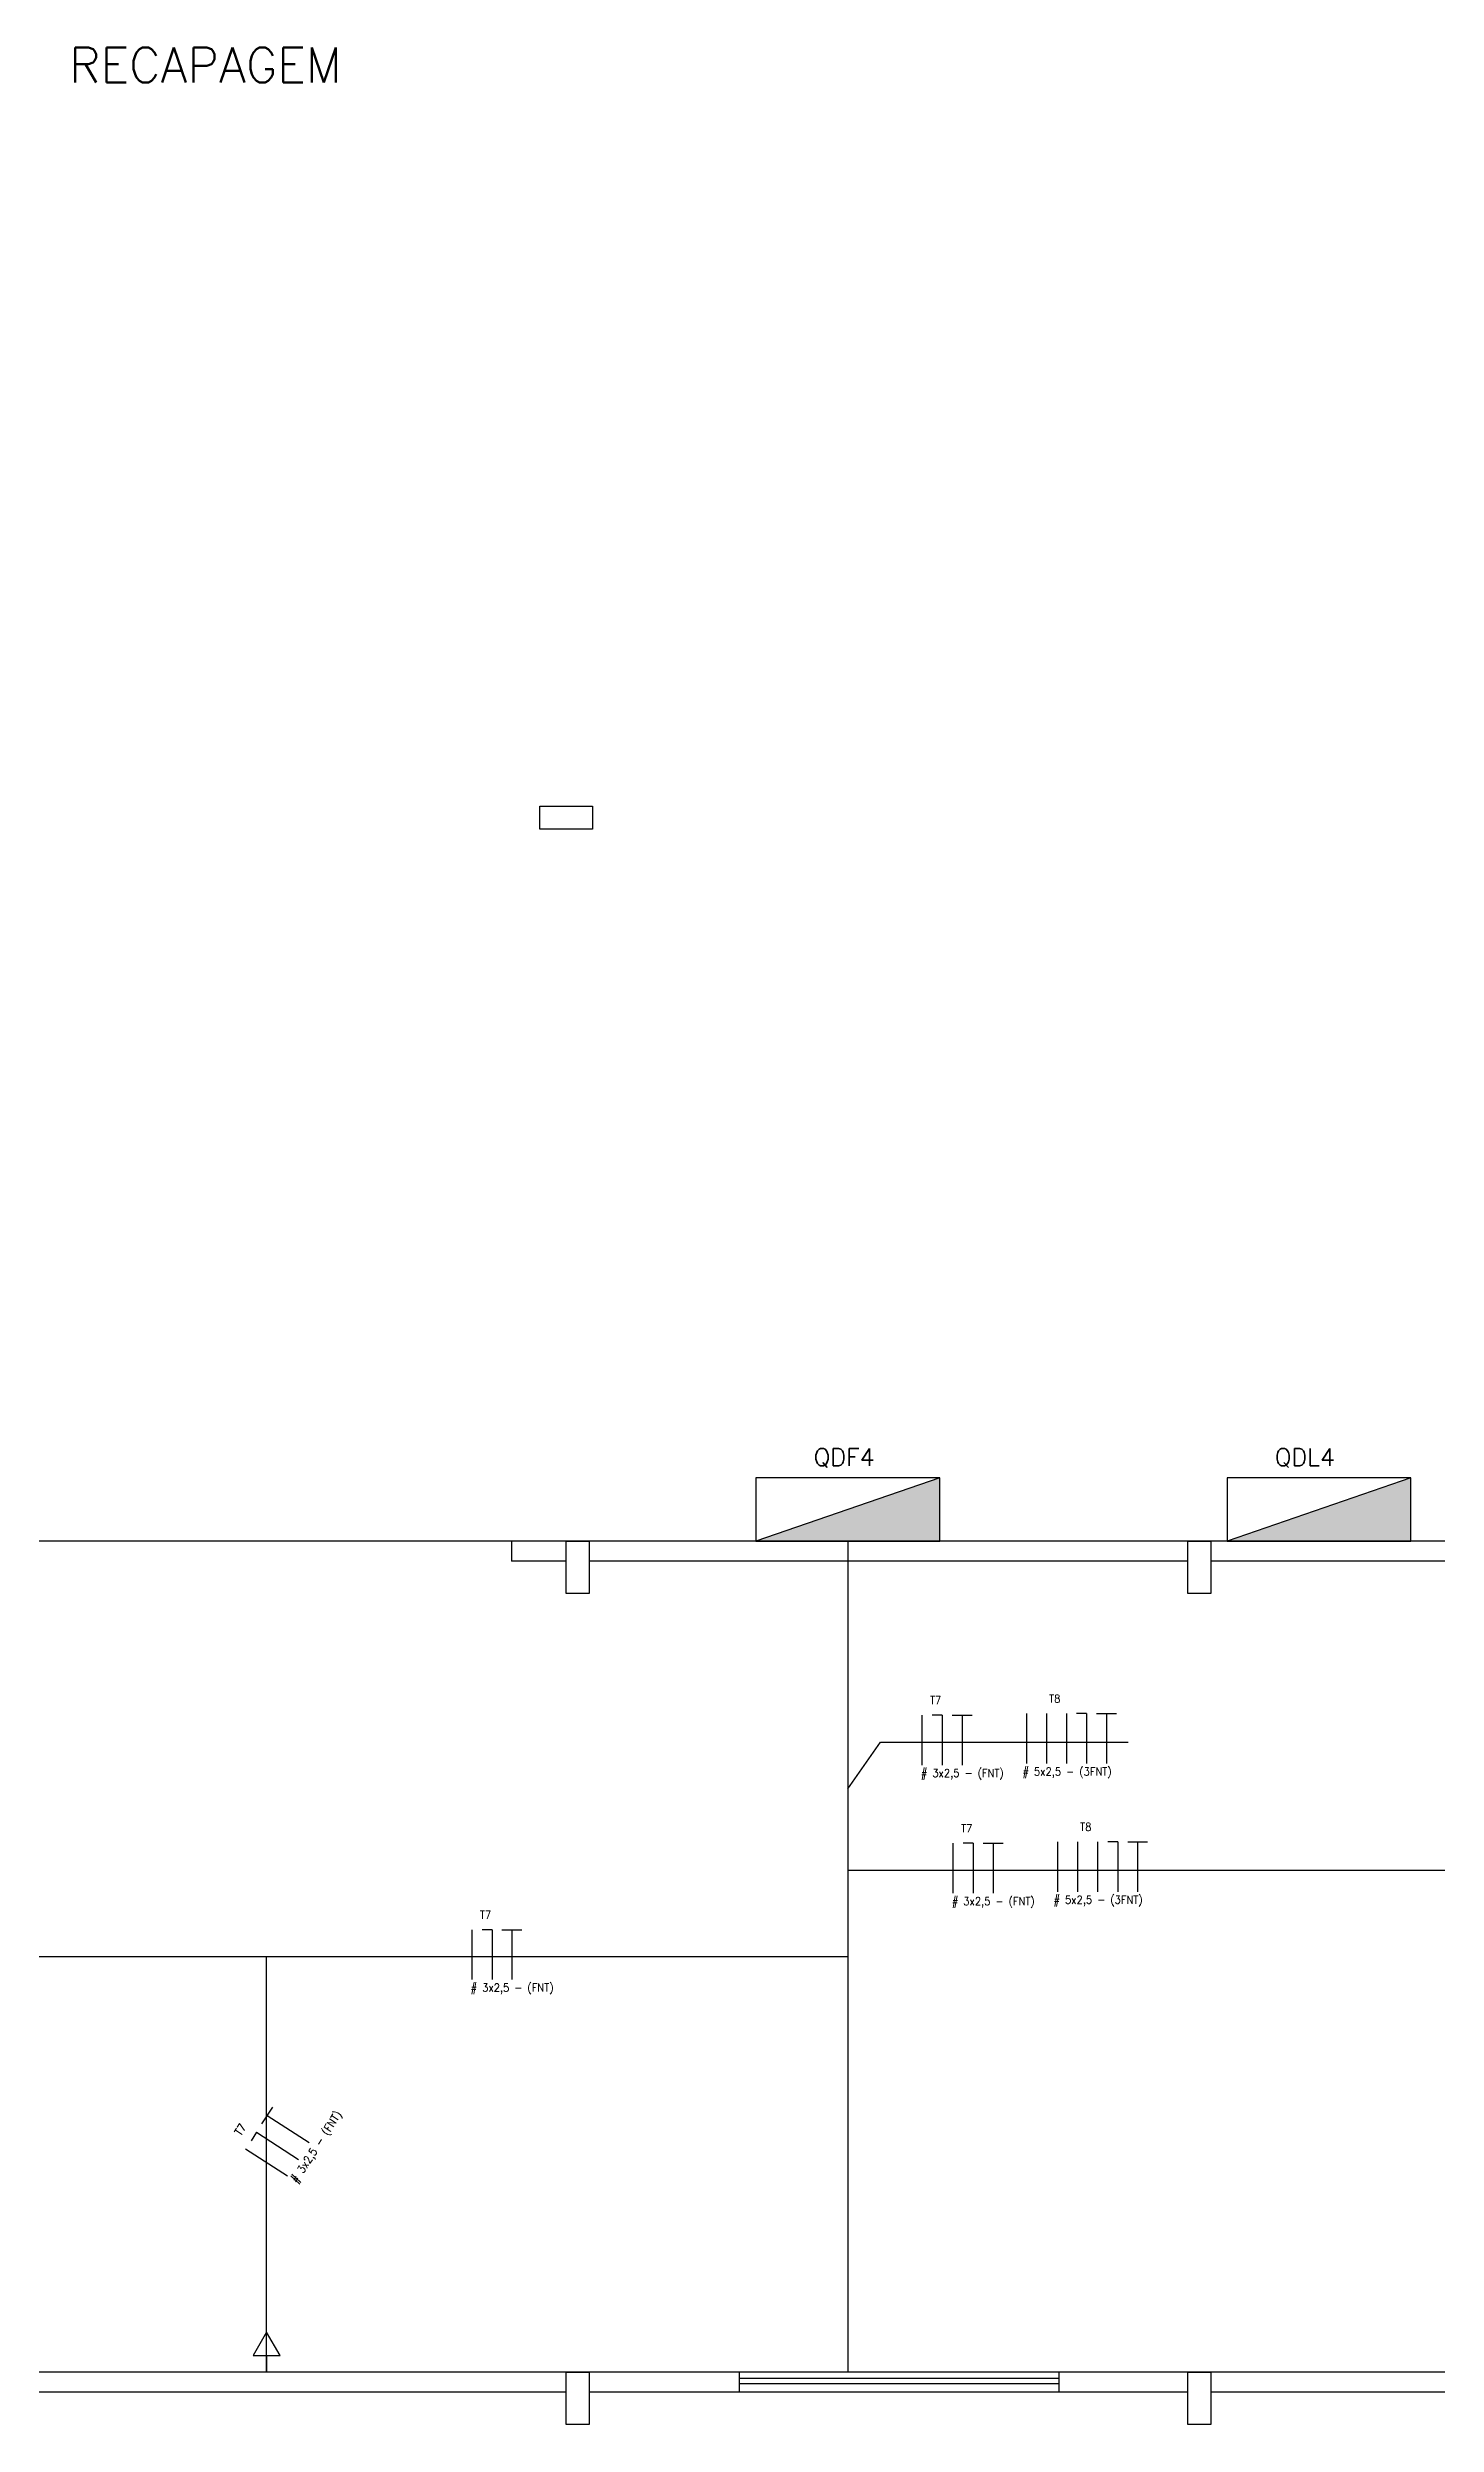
# Model space of a CAD drawing. Extents: x 196 to 608, y -49 to 226.
# Drawn here: x 370.03 to 383.95, y 79.12 to 102.94 of the extents above; entities that cross this region are included whole.
import ezdxf

# ---------------------------------------------------------------- set-up
doc = ezdxf.new("R2010")
doc.units = 0
doc.header["$MEASUREMENT"] = 0
for name, color, linetype in [('_ARQ', 5, 'Continuous'), ('_ARQ-TEXTO', 4, 'Continuous'), ('_COTAS', 4, 'Continuous'), ('_ELT-PONTO', 2, 'Continuous'), ('_ELT-PONTO-TEXTO', 4, 'Continuous'), ('_ELT_ELETRODUTOS', 6, 'Continuous'), ('ELET_FIAÇÃO', 1, 'Continuous')]:
    doc.layers.add(name, color=color, linetype=linetype)
doc.styles.add('textstyle3', font='romans')
doc.styles.add('textstyle4', font='arial.ttf')
doc.styles.add('textstyle6', font='Standard')

# ---------------------------------------------------------------- blocks, each defined once
blk = doc.blocks.new('TOM_Monof_baixa')
at = {"layer": '_ELT-PONTO'}
for p, q in [((0.166, 0), (0, 0)), ((0.399, 0), (0.166, 0.135)), ((0.166, 0.135), (0.166, -0.135)), ((0.166, -0.135), (0.399, 0))]:
    blk.add_line(p, q, dxfattribs=at)
blk = doc.blocks.new('FIACAO_LAMP_FNT')
at = {"layer": 'ELET_FIAÇÃO', "color": 4, "linetype": 'Continuous'}
for p, q in [((0, -0.25), (0, 0.25)), ((0.2, 0.25), (0.1, 0.25)), ((0.2, 0.25), (0.2, -0.25)), ((0.3, 0.25), (0.5, 0.25)), ((0.4, 0.25), (0.4, -0.25))]:
    blk.add_line(p, q, dxfattribs=at)
at = {"layer": 'ELET_FIAÇÃO', "color": 4, "linetype": 'Continuous', "style": 'textstyle4'}
for tag, p in [('C', (0.079, 0.36)), ('B', (-0.014, -0.37))]:
    blk.add_attdef(tag, p, '', height=0.08, dxfattribs=at)
blk = doc.blocks.new('FIACAO_LAMP_ELETRO_3FNT')
at = {"layer": 'ELET_FIAÇÃO', "color": 4, "linetype": 'Continuous'}
for p, q in [((0, -0.25), (0, 0.25)), ((0.2, -0.25), (0.2, 0.25)), ((0.4, -0.25), (0.4, 0.25)), ((0.6, 0.25), (0.5, 0.25)), ((0.6, 0.25), (0.6, -0.25)), ((0.7, 0.25), (0.9, 0.25)), ((0.8, 0.25), (0.8, -0.25))]:
    blk.add_line(p, q, dxfattribs=at)
at = {"layer": 'ELET_FIAÇÃO', "color": 4, "linetype": 'Continuous', "style": 'textstyle4'}
for tag, p in [('C', (0.224, 0.36)), ('B', (-0.043, -0.37))]:
    blk.add_attdef(tag, p, '', height=0.08, dxfattribs=at)

msp = doc.modelspace()

# ---------------------------------------------------------------- hatches: boundary and pattern name
at = {"layer": '_ELT-PONTO', "linetype": 'Continuous', "transparency": 33554687}
for points in [[(378.969, 87.972), (378.969, 88.608), (377.128, 87.972)], [(383.69, 87.972), (383.69, 88.608), (381.849, 87.972)]]:
    msp.add_hatch(color=256, dxfattribs=at).paths.add_polyline_path(points, flags=0)

# ---------------------------------------------------------------- linework, layer by layer
at = {"layer": '_ARQ'}
for p, q in [((400.141, 87.972), (356.768, 87.972)), ((375.226, 87.772), (374.678, 87.772)), ((381.456, 87.772), (375.456, 87.772)), ((387.685, 87.772), (381.685, 87.772)), ((409.943, 79.647), (356.768, 79.647)), ((376.962, 79.447), (376.962, 79.65)), ((376.962, 79.585), (380.159, 79.585)), ((380.162, 79.65), (380.162, 79.447)), ((375.226, 79.447), (369.226, 79.447)), ((381.456, 79.447), (375.456, 79.447)), ((376.962, 79.532), (380.159, 79.532)), ((387.685, 79.447), (381.685, 79.447))]:
    msp.add_line(p, q, dxfattribs=at)
at = {"layer": '_ARQ', "linetype": 'Continuous'}
msp.add_line((374.678, 87.972), (374.678, 87.772), dxfattribs=at)
at = {"layer": '_ARQ'}
for points in [[(374.964, 95.335), (375.489, 95.335), (375.489, 95.106), (374.964, 95.106)], [(375.456, 87.972), (375.456, 87.447), (375.226, 87.447), (375.226, 87.972)], [(381.685, 87.972), (381.685, 87.447), (381.456, 87.447), (381.456, 87.972)], [(375.456, 79.647), (375.456, 79.123), (375.226, 79.123), (375.226, 79.647)], [(381.685, 79.647), (381.685, 79.123), (381.456, 79.123), (381.456, 79.647)]]:
    msp.add_lwpolyline(points, close=True, dxfattribs=at)
at = {"layer": '_ELT-PONTO', "linetype": 'Continuous'}
for p, q in [((378.969, 88.608), (377.128, 87.972)), ((383.69, 88.608), (381.849, 87.972))]:
    msp.add_line(p, q, dxfattribs=at)
for points in [[(378.969, 87.972), (378.969, 88.608), (377.128, 88.608), (377.128, 87.972)], [(383.69, 87.972), (383.69, 88.608), (381.849, 88.608), (381.849, 87.972)]]:
    msp.add_lwpolyline(points, close=True, dxfattribs=at)
at = {"layer": '_ELT_ELETRODUTOS', "linetype": 'Continuous'}
for p, q in [((378.049, 87.972), (378.049, 79.647)), ((378.049, 85.489), (378.377, 85.959)), ((378.377, 85.959), (380.856, 85.959)), ((378.049, 84.675), (391.065, 84.675)), ((378.049, 83.809), (365.258, 83.809)), ((372.226, 79.647), (372.226, 83.809))]:
    msp.add_line(p, q, dxfattribs=at)

# ---------------------------------------------------------------- block references
at = {"layer": '_COTAS', "linetype": 'Continuous', "rotation": 89.99999999999999}
msp.add_blockref('TOM_Monof_baixa', (372.226, 79.647), dxfattribs=at)
at = {"layer": '_ELT_ELETRODUTOS', "linetype": 'Continuous'}
ref = msp.add_blockref('FIACAO_LAMP_FNT', (378.793, 85.979), dxfattribs=at)
ref.add_attrib('B', '# 3x2,5 - (FNT)', (378.78, 85.609), dxfattribs={"layer": 'ELET_FIAÇÃO', "color": 4, "linetype": 'Continuous', "height": 0.08, "style": 'textstyle6'})
ref.add_attrib('C', 'T7', (378.872, 86.339), dxfattribs={"layer": 'ELET_FIAÇÃO', "color": 4, "linetype": 'Continuous', "height": 0.08, "style": 'textstyle6'})
ref = msp.add_blockref('FIACAO_LAMP_ELETRO_3FNT', (379.841, 85.994), dxfattribs=at)
ref.add_attrib('C', 'T8', (380.065, 86.354), dxfattribs={"layer": 'ELET_FIAÇÃO', "color": 4, "linetype": 'Continuous', "height": 0.08, "style": 'textstyle6'})
ref.add_attrib('B', '# 5x2,5 - (3FNT)', (379.798, 85.624), dxfattribs={"layer": 'ELET_FIAÇÃO', "color": 4, "linetype": 'Continuous', "height": 0.08, "style": 'textstyle6'})
ref = msp.add_blockref('FIACAO_LAMP_FNT', (379.104, 84.695), dxfattribs=at)
ref.add_attrib('B', '# 3x2,5 - (FNT)', (379.09, 84.325), dxfattribs={"layer": 'ELET_FIAÇÃO', "color": 4, "linetype": 'Continuous', "height": 0.08, "style": 'textstyle6'})
ref.add_attrib('C', 'T7', (379.183, 85.055), dxfattribs={"layer": 'ELET_FIAÇÃO', "color": 4, "linetype": 'Continuous', "height": 0.08, "style": 'textstyle6'})
ref = msp.add_blockref('FIACAO_LAMP_ELETRO_3FNT', (380.152, 84.71), dxfattribs=at)
ref.add_attrib('C', 'T8', (380.376, 85.07), dxfattribs={"layer": 'ELET_FIAÇÃO', "color": 4, "linetype": 'Continuous', "height": 0.08, "style": 'textstyle6'})
ref.add_attrib('B', '# 5x2,5 - (3FNT)', (380.109, 84.34), dxfattribs={"layer": 'ELET_FIAÇÃO', "color": 4, "linetype": 'Continuous', "height": 0.08, "style": 'textstyle6'})
ref = msp.add_blockref('FIACAO_LAMP_FNT', (374.284, 83.829), dxfattribs=at)
ref.add_attrib('B', '# 3x2,5 - (FNT)', (374.27, 83.459), dxfattribs={"layer": 'ELET_FIAÇÃO', "color": 4, "linetype": 'Continuous', "height": 0.08, "style": 'textstyle6'})
ref.add_attrib('C', 'T7', (374.363, 84.189), dxfattribs={"layer": 'ELET_FIAÇÃO', "color": 4, "linetype": 'Continuous', "height": 0.08, "style": 'textstyle6'})
ref = msp.add_blockref('FIACAO_LAMP_FNT', (372.226, 81.746), dxfattribs=dict(at, rotation=57.15631258558214))
ref.add_attrib('B', '# 3x2,5 - (FNT)', (372.53, 81.534), dxfattribs={"layer": 'ELET_FIAÇÃO', "color": 4, "linetype": 'Continuous', "height": 0.08, "rotation": 57.1563, "style": 'textstyle6'})
ref.add_attrib('C', 'T7', (371.967, 82.007), dxfattribs={"layer": 'ELET_FIAÇÃO', "color": 4, "linetype": 'Continuous', "height": 0.08, "rotation": 57.1563, "style": 'textstyle6'})

# ---------------------------------------------------------------- texts
at = {"layer": '_ARQ-TEXTO', "style": 'textstyle3'}
msp.add_text('RECAPAGEM', height=0.35, dxfattribs=at).set_placement((370.248, 102.585))
at = {"layer": '_ELT-PONTO-TEXTO', "style": 'textstyle3'}
for s, p in [('QDF4', (377.707, 88.725)), ('QDL4', (382.326, 88.725))]:
    msp.add_text(s, height=0.176, dxfattribs=at).set_placement(p)

doc.saveas('drawing.dxf')
